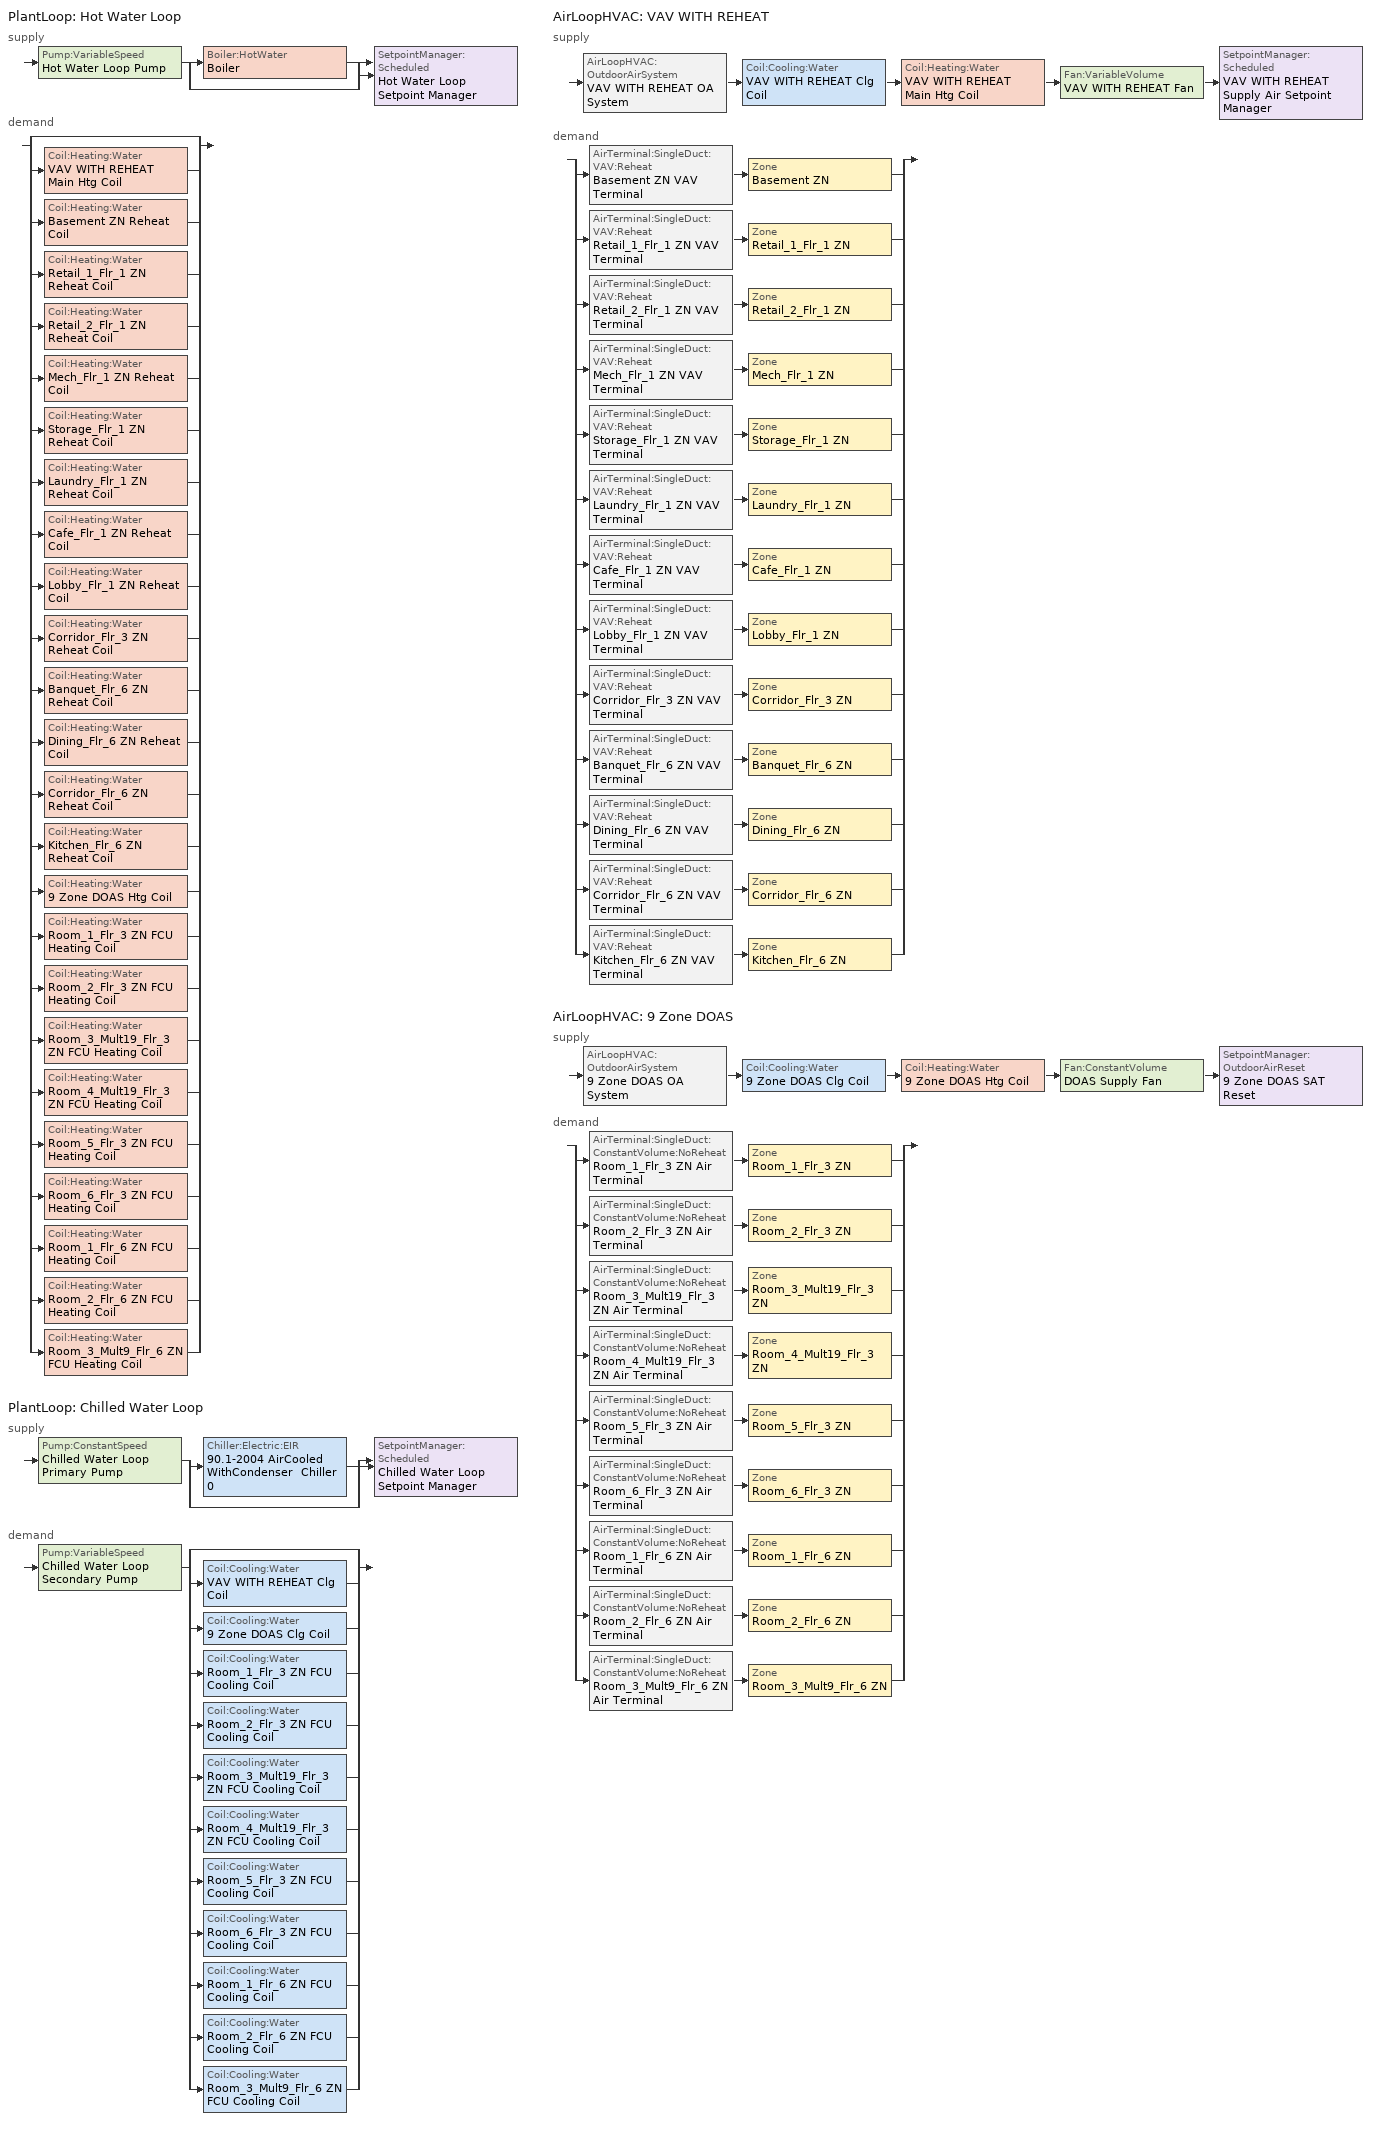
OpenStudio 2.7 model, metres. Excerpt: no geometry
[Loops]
PlantLoop 'Hot Water Loop'
 supply: Pump:VariableSpeed 'Hot Water Loop Pump' > split
  | Boiler:HotWater 'Boiler'
  | bypass
  join > SetpointManager:Scheduled 'Hot Water Loop Setpoint Manager'
 demand: split
  | bypass
  | Coil:Heating:Water 'VAV WITH REHEAT Main Htg Coil'
  | Coil:Heating:Water 'Basement ZN Reheat Coil'
  | Coil:Heating:Water 'Retail_1_Flr_1 ZN Reheat Coil'
  | Coil:Heating:Water 'Retail_2_Flr_1 ZN Reheat Coil'
  | Coil:Heating:Water 'Mech_Flr_1 ZN Reheat Coil'
  | Coil:Heating:Water 'Storage_Flr_1 ZN Reheat Coil'
  | Coil:Heating:Water 'Laundry_Flr_1 ZN Reheat Coil'
  | Coil:Heating:Water 'Cafe_Flr_1 ZN Reheat Coil'
  | Coil:Heating:Water 'Lobby_Flr_1 ZN Reheat Coil'
  | Coil:Heating:Water 'Corridor_Flr_3 ZN Reheat Coil'
  | Coil:Heating:Water 'Banquet_Flr_6 ZN Reheat Coil'
  | Coil:Heating:Water 'Dining_Flr_6 ZN Reheat Coil'
  | Coil:Heating:Water 'Corridor_Flr_6 ZN Reheat Coil'
  | Coil:Heating:Water 'Kitchen_Flr_6 ZN Reheat Coil'
  | Coil:Heating:Water '9 Zone DOAS Htg Coil'
  | Coil:Heating:Water 'Room_1_Flr_3 ZN FCU Heating Coil'
  | Coil:Heating:Water 'Room_2_Flr_3 ZN FCU Heating Coil'
  | Coil:Heating:Water 'Room_3_Mult19_Flr_3 ZN FCU Heating Coil'
  | Coil:Heating:Water 'Room_4_Mult19_Flr_3 ZN FCU Heating Coil'
  | Coil:Heating:Water 'Room_5_Flr_3 ZN FCU Heating Coil'
  | Coil:Heating:Water 'Room_6_Flr_3 ZN FCU Heating Coil'
  | Coil:Heating:Water 'Room_1_Flr_6 ZN FCU Heating Coil'
  | Coil:Heating:Water 'Room_2_Flr_6 ZN FCU Heating Coil'
  | Coil:Heating:Water 'Room_3_Mult9_Flr_6 ZN FCU Heating Coil'
PlantLoop 'Chilled Water Loop'
 supply: Pump:ConstantSpeed 'Chilled Water Loop Primary Pump' > split
  | Chiller:Electric:EIR '90.1-2004 AirCooled WithCondenser  Chiller 0'
  | bypass
  join > SetpointManager:Scheduled 'Chilled Water Loop Setpoint Manager'
 demand: Pump:VariableSpeed 'Chilled Water Loop Secondary Pump' > split
  | bypass
  | Coil:Cooling:Water 'VAV WITH REHEAT Clg Coil'
  | Coil:Cooling:Water '9 Zone DOAS Clg Coil'
  | Coil:Cooling:Water 'Room_1_Flr_3 ZN FCU Cooling Coil'
  | Coil:Cooling:Water 'Room_2_Flr_3 ZN FCU Cooling Coil'
  | Coil:Cooling:Water 'Room_3_Mult19_Flr_3 ZN FCU Cooling Coil'
  | Coil:Cooling:Water 'Room_4_Mult19_Flr_3 ZN FCU Cooling Coil'
  | Coil:Cooling:Water 'Room_5_Flr_3 ZN FCU Cooling Coil'
  | Coil:Cooling:Water 'Room_6_Flr_3 ZN FCU Cooling Coil'
  | Coil:Cooling:Water 'Room_1_Flr_6 ZN FCU Cooling Coil'
  | Coil:Cooling:Water 'Room_2_Flr_6 ZN FCU Cooling Coil'
  | Coil:Cooling:Water 'Room_3_Mult9_Flr_6 ZN FCU Cooling Coil'
AirLoopHVAC 'VAV WITH REHEAT'
 supply: AirLoopHVAC:OutdoorAirSystem 'VAV WITH REHEAT OA System' > Coil:Cooling:Water 'VAV WITH REHEAT Clg Coil' > Coil:Heating:Water 'VAV WITH REHEAT Main Htg Coil' > Fan:VariableVolume 'VAV WITH REHEAT Fan' > SetpointManager:Scheduled 'VAV WITH REHEAT Supply Air Setpoint Manager'
 demand: split
  | AirTerminal:SingleDuct:VAV:Reheat 'Basement ZN VAV Terminal' > Zone 'Basement ZN'
  | AirTerminal:SingleDuct:VAV:Reheat 'Retail_1_Flr_1 ZN VAV Terminal' > Zone 'Retail_1_Flr_1 ZN'
  | AirTerminal:SingleDuct:VAV:Reheat 'Retail_2_Flr_1 ZN VAV Terminal' > Zone 'Retail_2_Flr_1 ZN'
  | AirTerminal:SingleDuct:VAV:Reheat 'Mech_Flr_1 ZN VAV Terminal' > Zone 'Mech_Flr_1 ZN'
  | AirTerminal:SingleDuct:VAV:Reheat 'Storage_Flr_1 ZN VAV Terminal' > Zone 'Storage_Flr_1 ZN'
  | AirTerminal:SingleDuct:VAV:Reheat 'Laundry_Flr_1 ZN VAV Terminal' > Zone 'Laundry_Flr_1 ZN'
  | AirTerminal:SingleDuct:VAV:Reheat 'Cafe_Flr_1 ZN VAV Terminal' > Zone 'Cafe_Flr_1 ZN'
  | AirTerminal:SingleDuct:VAV:Reheat 'Lobby_Flr_1 ZN VAV Terminal' > Zone 'Lobby_Flr_1 ZN'
  | AirTerminal:SingleDuct:VAV:Reheat 'Corridor_Flr_3 ZN VAV Terminal' > Zone 'Corridor_Flr_3 ZN'
  | AirTerminal:SingleDuct:VAV:Reheat 'Banquet_Flr_6 ZN VAV Terminal' > Zone 'Banquet_Flr_6 ZN'
  | AirTerminal:SingleDuct:VAV:Reheat 'Dining_Flr_6 ZN VAV Terminal' > Zone 'Dining_Flr_6 ZN'
  | AirTerminal:SingleDuct:VAV:Reheat 'Corridor_Flr_6 ZN VAV Terminal' > Zone 'Corridor_Flr_6 ZN'
  | AirTerminal:SingleDuct:VAV:Reheat 'Kitchen_Flr_6 ZN VAV Terminal' > Zone 'Kitchen_Flr_6 ZN'
AirLoopHVAC '9 Zone DOAS'
 supply: AirLoopHVAC:OutdoorAirSystem '9 Zone DOAS OA System' > Coil:Cooling:Water '9 Zone DOAS Clg Coil' > Coil:Heating:Water '9 Zone DOAS Htg Coil' > Fan:ConstantVolume 'DOAS Supply Fan' > SetpointManager:OutdoorAirReset '9 Zone DOAS SAT Reset'
 demand: split
  | AirTerminal:SingleDuct:ConstantVolume:NoReheat 'Room_1_Flr_3 ZN Air Terminal' > Zone 'Room_1_Flr_3 ZN'
  | AirTerminal:SingleDuct:ConstantVolume:NoReheat 'Room_2_Flr_3 ZN Air Terminal' > Zone 'Room_2_Flr_3 ZN'
  | AirTerminal:SingleDuct:ConstantVolume:NoReheat 'Room_3_Mult19_Flr_3 ZN Air Terminal' > Zone 'Room_3_Mult19_Flr_3 ZN'
  | AirTerminal:SingleDuct:ConstantVolume:NoReheat 'Room_4_Mult19_Flr_3 ZN Air Terminal' > Zone 'Room_4_Mult19_Flr_3 ZN'
  | AirTerminal:SingleDuct:ConstantVolume:NoReheat 'Room_5_Flr_3 ZN Air Terminal' > Zone 'Room_5_Flr_3 ZN'
  | AirTerminal:SingleDuct:ConstantVolume:NoReheat 'Room_6_Flr_3 ZN Air Terminal' > Zone 'Room_6_Flr_3 ZN'
  | AirTerminal:SingleDuct:ConstantVolume:NoReheat 'Room_1_Flr_6 ZN Air Terminal' > Zone 'Room_1_Flr_6 ZN'
  | AirTerminal:SingleDuct:ConstantVolume:NoReheat 'Room_2_Flr_6 ZN Air Terminal' > Zone 'Room_2_Flr_6 ZN'
  | AirTerminal:SingleDuct:ConstantVolume:NoReheat 'Room_3_Mult9_Flr_6 ZN Air Terminal' > Zone 'Room_3_Mult9_Flr_6 ZN'
[Sizing:Zone] Zone Cooling Design Supply Air Temperature Input Method=SupplyAirTemperature; Zone Cooling Design Supply Air Temperature {C}=12.7778; Zone Cooling Design Supply Air Temperature Difference {deltaC}=11.11; Zone Heating Design Supply Air Temperature Input Method=SupplyAirTemperature; Zone Heating Design Supply Air Temperature {C}=40; Zone Heating Design Supply Air Temperature Difference {deltaC}=11.11; Zone Cooling Design Supply Air Humidity Ratio {kg-H2O/kg-air}=0.0085; Zone Heating Design Supply Air Humidity Ratio {kg-H2O/kg-air}=0.008; Heating Design Air Flow Method=DesignDay
Name | Cooling Design Air Flow Method | Account for Dedicated Outdoor Air System | Dedicated Outdoor Air System Control Strategy | Dedicated Outdoor Air Low Setpoint Temperature for Design {C} | Dedicated Outdoor Air High Setpoint Temperature for Design {C}
Banquet_Flr_6 ZN; Basement ZN; Cafe_Flr_1 ZN; Corridor_Flr_3 ZN; Corridor_Flr_6 ZN; Dining_Flr_6 ZN; Kitchen_Flr_6 ZN; Laundry_Flr_1 ZN; Lobby_Flr_1 ZN; Mech_Flr_1 ZN; Retail_1_Flr_1 ZN; Retail_2_Flr_1 ZN; Storage_Flr_1 ZN | DesignDayWithLimit | No | NeutralSupplyAir | autosize | autosize
Room_1_Flr_3 ZN; Room_1_Flr_6 ZN; Room_2_Flr_3 ZN; Room_2_Flr_6 ZN; Room_3_Mult19_Flr_3 ZN; Room_3_Mult9_Flr_6 ZN; Room_4_Mult19_Flr_3 ZN; Room_5_Flr_3 ZN; Room_6_Flr_3 ZN | DesignDay | Yes | ColdSupplyAir | 12.7778 | 15.5556
[Zone equipment]
Banquet_Flr_6 ZN: Banquet_Flr_6 ZN VAV Terminal
Basement ZN: Basement ZN VAV Terminal
Cafe_Flr_1 ZN: Cafe_Flr_1 ZN VAV Terminal
Corridor_Flr_3 ZN: Corridor_Flr_3 ZN VAV Terminal
Corridor_Flr_6 ZN: Corridor_Flr_6 ZN VAV Terminal
Dining_Flr_6 ZN: Dining_Flr_6 ZN VAV Terminal
Kitchen_Flr_6 ZN: Kitchen_Flr_6 ZN VAV Terminal
Laundry_Flr_1 ZN: Laundry_Flr_1 ZN VAV Terminal
Lobby_Flr_1 ZN: Lobby_Flr_1 ZN VAV Terminal
Mech_Flr_1 ZN: Mech_Flr_1 ZN VAV Terminal
Retail_1_Flr_1 ZN: Retail_1_Flr_1 ZN VAV Terminal
Retail_2_Flr_1 ZN: Retail_2_Flr_1 ZN VAV Terminal
Room_1_Flr_3 ZN: Room_1_Flr_3 ZN Air Terminal, Room_1_Flr_3 ZN FCU
Room_1_Flr_6 ZN: Room_1_Flr_6 ZN Air Terminal, Room_1_Flr_6 ZN FCU
Room_2_Flr_3 ZN: Room_2_Flr_3 ZN Air Terminal, Room_2_Flr_3 ZN FCU
Room_2_Flr_6 ZN: Room_2_Flr_6 ZN Air Terminal, Room_2_Flr_6 ZN FCU
Room_3_Mult19_Flr_3 ZN: Room_3_Mult19_Flr_3 ZN Air Terminal, Room_3_Mult19_Flr_3 ZN FCU
Room_3_Mult9_Flr_6 ZN: Room_3_Mult9_Flr_6 ZN Air Terminal, Room_3_Mult9_Flr_6 ZN FCU
Room_4_Mult19_Flr_3 ZN: Room_4_Mult19_Flr_3 ZN Air Terminal, Room_4_Mult19_Flr_3 ZN FCU
Room_5_Flr_3 ZN: Room_5_Flr_3 ZN Air Terminal, Room_5_Flr_3 ZN FCU
Room_6_Flr_3 ZN: Room_6_Flr_3 ZN Air Terminal, Room_6_Flr_3 ZN FCU
Storage_Flr_1 ZN: Storage_Flr_1 ZN VAV Terminal
[PlantLoop] Glycol Concentration=0; Plant Loop Volume {m3}=Autocalculate; Load Distribution Scheme=Optimal
Name | Fluid Type | Minimum Loop Temperature {C} | Maximum Loop Temperature {C} | Common Pipe Simulation
Hot Water Loop | Water | 10
Chilled Water Loop |  | 1 | 40 | CommonPipe
[Sizing:Plant] Sizing Option=NonCoincident; Zone Timesteps in Averaging Window=1; Coincident Sizing Factor Mode=None
Name | Loop Type | Design Loop Exit Temperature {C} | Loop Design Temperature Difference {deltaC}
Hot Water Loop | Heating | 60 | 11.1111
Chilled Water Loop | Cooling | 6.66667 | 6.66667
[SetpointManager:Scheduled] Control Variable=Temperature
Name | Schedule
Hot Water Loop Setpoint Manager | Hot Water Loop Temp - 140F
Chilled Water Loop Setpoint Manager | Chilled Water Loop Temp - 44F
VAV WITH REHEAT Supply Air Setpoint Manager | Supply Air Temp - 55.0F
[Pump:VariableSpeed] Motor Efficiency=0.9; Pump Control Type=Intermittent; Skin Loss Radiative Fraction=0.5; Design Power Sizing Method=PowerPerFlowPerPressure; Design Electric Power per Unit Flow Rate {W/(m3/s)}=348701.1; Design Shaft Power per Unit Flow Rate per Unit Head {W-s/m3-Pa}=1.28205; Design Minimum Flow Rate Fraction=0
Name | Rated Pump Head {Pa} | Fraction of Motor Inefficiencies to Fluid Stream | Coefficient 1 of the Part Load Performance Curve | Coefficient 2 of the Part Load Performance Curve | Coefficient 3 of the Part Load Performance Curve | Coefficient 4 of the Part Load Performance Curve
Hot Water Loop Pump | 179344
Chilled Water Loop Secondary Pump | 134508 | 0 | 0 | 0.0205 | 0.4101 | 0.5753
[Boiler:HotWater]
Boiler: Fuel Type=NaturalGas; Nominal Thermal Efficiency=0.78; Efficiency Curve Temperature Evaluation Variable=LeavingBoiler; Design Water Outlet Temperature {C}=81; Minimum Part Load Ratio=0; Maximum Part Load Ratio=1.2; Optimum Part Load Ratio=1; Water Outlet Upper Temperature Limit {C}=95; Boiler Flow Mode=LeavingSetpointModulated; Parasitic Electric Load {W}=0; Sizing Factor=1.2
[Pump:ConstantSpeed]
Chilled Water Loop Primary Pump: Rated Flow Rate {m3/s}=autosize; Rated Pump Head {Pa}=44836; Rated Power Consumption {W}=autosize; Motor Efficiency=0.9; Fraction of Motor Inefficiencies to Fluid Stream=0; Pump Control Type=Intermittent; Design Power Sizing Method=PowerPerFlowPerPressure; Design Electric Power per Unit Flow Rate {W/(m3/s)}=348701.1; Design Shaft Power per Unit Flow Rate per Unit Head {W-s/m3-Pa}=1.28205
[Chiller:Electric:EIR]
90.1-2004 AirCooled WithCondenser  Chiller 0: Reference Capacity {W}=Autosize; Reference COP {W/W}=5.5; Reference Leaving Chilled Water Temperature {C}=6.66667; Reference Entering Condenser Fluid Temperature {C}=35; Cooling Capacity Function of Temperature Curve=Curve Biquadratic 1; Electric Input to Cooling Output Ratio Function of Temperature Curve=Curve Biquadratic 2; Electric Input to Cooling Output Ratio Function of Part Load Ratio Curve=Curve Quadratic 1; Minimum Part Load Ratio=0.15; Maximum Part Load Ratio=1; Optimum Part Load Ratio=1; Minimum Unloading Ratio=0.25; Condenser Type=AirCooled; Leaving Chilled Water Lower Temperature Limit {C}=2.22222; Chiller Flow Mode=ConstantFlow; Design Heat Recovery Water Flow Rate {m3/s}=0; Sizing Factor=1; Basin Heater Capacity {W/K}=0; Basin Heater Setpoint Temperature {C}=10
[AirLoopHVAC] Availability Schedule=HotelLarge HVACOperationSchd; Design Supply Air Flow Rate {m3/s}=AutoSize
VAV WITH REHEAT; 9 Zone DOAS
[Sizing:System] Design Outdoor Air Flow Rate {m3/s}=Autosize; Preheat Design Humidity Ratio {kg-H2O/kg-Air}=0.008; Precool Design Humidity Ratio {kg-H2O/kg-Air}=0.008; Central Cooling Design Supply Air Temperature {C}=12.7778; Sizing Option=Coincident; Central Cooling Design Supply Air Humidity Ratio {kg-H2O/kg-Air}=0.0085; Central Heating Design Supply Air Humidity Ratio {kg-H2O/kg-Air}=0.008; Cooling Design Air Flow Method=DesignDay; Cooling Design Air Flow Rate {m3/s}=0; Heating Design Air Flow Method=DesignDay; Heating Design Air Flow Rate {m3/s}=0; System Outdoor Air Method=ZoneSum; Zone Maximum Outdoor Air Fraction=1; Cooling Supply Air Flow Rate Per Floor Area {m3/s-m2}=0.00996765; Cooling Fraction of Autosized Cooling Supply Air Flow Rate=1; Cooling Supply Air Flow Rate Per Unit Cooling Capacity {m3/s-W}=3.94755e-05; Heating Supply Air Flow Rate Per Floor Area {m3/s-m2}=0.00996765; Heating Fraction of Autosized Heating Supply Air Flow Rate=1; Heating Fraction of Autosized Cooling Supply Air Flow Rate=1; Heating Supply Air Flow Rate Per Unit Heating Capacity {m3/s-W}=3.15882e-05; Cooling Design Capacity Method=CoolingDesignCapacity; Cooling Design Capacity {W}=autosize; Cooling Design Capacity Per Floor Area {W/m2}=234.7; Fraction of Autosized Cooling Design Capacity=1; Heating Design Capacity Method=HeatingDesignCapacity; Heating Design Capacity {W}=autosize; Heating Design Capacity Per Floor Area {W/m2}=157; Fraction of Autosized Heating Design Capacity=1; Central Cooling Capacity Control Method=OnOff
Name | Type of Load to Size On | Central Heating Maximum System Air Flow Ratio | Preheat Design Temperature {C} | Precool Design Temperature {C} | Central Heating Design Supply Air Temperature {C} | 100% Outdoor Air in Cooling | 100% Outdoor Air in Heating
VAV WITH REHEAT | Sensible | 0.3 | 7.22222 | 12.7778 | 12.7778 | No | No
9 Zone DOAS | VentilationRequirement | 1 | 7 | 12.8 | 15.5556 | Yes | Yes
[Fan:VariableVolume]
VAV WITH REHEAT Fan: Availability Schedule=Always On Discrete; Fan Total Efficiency=0.62; Pressure Rise {Pa}=996.356; Maximum Flow Rate {m3/s}=Autosize; Fan Power Minimum Flow Rate Input Method=Fraction; Fan Power Minimum Flow Fraction=0.25; Fan Power Minimum Air Flow Rate {m3/s}=0; Motor Efficiency=0.9; Motor In Airstream Fraction=1; Fan Power Coefficient 1=0.0407599; Fan Power Coefficient 2=0.088045; Fan Power Coefficient 3=-0.0729261; Fan Power Coefficient 4=0.94374; Fan Power Coefficient 5=0
[Coil:Heating:Water] Availability Schedule=Always On Discrete; Rated Inlet Water Temperature {C}=60; Rated Outlet Water Temperature {C}=48.8889
Name | Rated Inlet Air Temperature {C} | Rated Outlet Air Temperature {C}
VAV WITH REHEAT Main Htg Coil | 7.22222 | 12.7778
Basement ZN Reheat Coil; Retail_1_Flr_1 ZN Reheat Coil; Retail_2_Flr_1 ZN Reheat Coil; Mech_Flr_1 ZN Reheat Coil; Storage_Flr_1 ZN Reheat Coil; Laundry_Flr_1 ZN Reheat Coil; Cafe_Flr_1 ZN Reheat Coil; Lobby_Flr_1 ZN Reheat Coil; Corridor_Flr_3 ZN Reheat Coil; Banquet_Flr_6 ZN Reheat Coil; Dining_Flr_6 ZN Reheat Coil; Corridor_Flr_6 ZN Reheat Coil; Kitchen_Flr_6 ZN Reheat Coil | 12.7778 | 40
9 Zone DOAS Htg Coil | 16.6 | 32.2
Room_1_Flr_3 ZN FCU Heating Coil; Room_2_Flr_3 ZN FCU Heating Coil; Room_3_Mult19_Flr_3 ZN FCU Heating Coil; Room_4_Mult19_Flr_3 ZN FCU Heating Coil; Room_5_Flr_3 ZN FCU Heating Coil; Room_6_Flr_3 ZN FCU Heating Coil; Room_1_Flr_6 ZN FCU Heating Coil; Room_2_Flr_6 ZN FCU Heating Coil; Room_3_Mult9_Flr_6 ZN FCU Heating Coil | 16.6 | 40
[Controller:WaterCoil] Minimum Actuated Flow {m3/s}=0
Name | Water Coil | Action | Controller Convergence Tolerance {deltaC}
VAV WITH REHEAT Main Htg Coil Controller | VAV WITH REHEAT Main Htg Coil | Normal | 0.1
VAV WITH REHEAT Clg Coil Controller | VAV WITH REHEAT Clg Coil | Reverse
Basement ZN Reheat Coil Controller | Basement ZN Reheat Coil | Normal | 0.1
Retail_1_Flr_1 ZN Reheat Coil Controller | Retail_1_Flr_1 ZN Reheat Coil | Normal | 0.1
Retail_2_Flr_1 ZN Reheat Coil Controller | Retail_2_Flr_1 ZN Reheat Coil | Normal | 0.1
Mech_Flr_1 ZN Reheat Coil Controller | Mech_Flr_1 ZN Reheat Coil | Normal | 0.1
Storage_Flr_1 ZN Reheat Coil Controller | Storage_Flr_1 ZN Reheat Coil | Normal | 0.1
Laundry_Flr_1 ZN Reheat Coil Controller | Laundry_Flr_1 ZN Reheat Coil | Normal | 0.1
Cafe_Flr_1 ZN Reheat Coil Controller | Cafe_Flr_1 ZN Reheat Coil | Normal | 0.1
Lobby_Flr_1 ZN Reheat Coil Controller | Lobby_Flr_1 ZN Reheat Coil | Normal | 0.1
Corridor_Flr_3 ZN Reheat Coil Controller | Corridor_Flr_3 ZN Reheat Coil | Normal | 0.1
Banquet_Flr_6 ZN Reheat Coil Controller | Banquet_Flr_6 ZN Reheat Coil | Normal | 0.1
Dining_Flr_6 ZN Reheat Coil Controller | Dining_Flr_6 ZN Reheat Coil | Normal | 0.1
Corridor_Flr_6 ZN Reheat Coil Controller | Corridor_Flr_6 ZN Reheat Coil | Normal | 0.1
Kitchen_Flr_6 ZN Reheat Coil Controller | Kitchen_Flr_6 ZN Reheat Coil | Normal | 0.1
9 Zone DOAS Htg Coil Controller | 9 Zone DOAS Htg Coil | Normal | 0.0001
9 Zone DOAS Clg Coil Controller | 9 Zone DOAS Clg Coil | Reverse
Room_1_Flr_3 ZN FCU Cooling Coil Controller | Room_1_Flr_3 ZN FCU Cooling Coil | Reverse
Room_1_Flr_3 ZN FCU Heating Coil Controller | Room_1_Flr_3 ZN FCU Heating Coil | Normal | 0.1
Room_2_Flr_3 ZN FCU Cooling Coil Controller | Room_2_Flr_3 ZN FCU Cooling Coil | Reverse
Room_2_Flr_3 ZN FCU Heating Coil Controller | Room_2_Flr_3 ZN FCU Heating Coil | Normal | 0.1
Room_3_Mult19_Flr_3 ZN FCU Cooling Coil Controller | Room_3_Mult19_Flr_3 ZN FCU Cooling Coil | Reverse
Room_3_Mult19_Flr_3 ZN FCU Heating Coil Controller | Room_3_Mult19_Flr_3 ZN FCU Heating Coil | Normal | 0.1
Room_4_Mult19_Flr_3 ZN FCU Cooling Coil Controller | Room_4_Mult19_Flr_3 ZN FCU Cooling Coil | Reverse
Room_4_Mult19_Flr_3 ZN FCU Heating Coil Controller | Room_4_Mult19_Flr_3 ZN FCU Heating Coil | Normal | 0.1
Room_5_Flr_3 ZN FCU Cooling Coil Controller | Room_5_Flr_3 ZN FCU Cooling Coil | Reverse
Room_5_Flr_3 ZN FCU Heating Coil Controller | Room_5_Flr_3 ZN FCU Heating Coil | Normal | 0.1
Room_6_Flr_3 ZN FCU Cooling Coil Controller | Room_6_Flr_3 ZN FCU Cooling Coil | Reverse
Room_6_Flr_3 ZN FCU Heating Coil Controller | Room_6_Flr_3 ZN FCU Heating Coil | Normal | 0.1
Room_1_Flr_6 ZN FCU Cooling Coil Controller | Room_1_Flr_6 ZN FCU Cooling Coil | Reverse
Room_1_Flr_6 ZN FCU Heating Coil Controller | Room_1_Flr_6 ZN FCU Heating Coil | Normal | 0.1
Room_2_Flr_6 ZN FCU Cooling Coil Controller | Room_2_Flr_6 ZN FCU Cooling Coil | Reverse
Room_2_Flr_6 ZN FCU Heating Coil Controller | Room_2_Flr_6 ZN FCU Heating Coil | Normal | 0.1
Room_3_Mult9_Flr_6 ZN FCU Cooling Coil Controller | Room_3_Mult9_Flr_6 ZN FCU Cooling Coil | Reverse
Room_3_Mult9_Flr_6 ZN FCU Heating Coil Controller | Room_3_Mult9_Flr_6 ZN FCU Heating Coil | Normal | 0.1
[Coil:Cooling:Water] Availability Schedule=Always On Discrete; Design Inlet Water Temperature {C}=Autosize; Heat Exchanger Configuration=CrossFlow
VAV WITH REHEAT Clg Coil; 9 Zone DOAS Clg Coil; Room_1_Flr_3 ZN FCU Cooling Coil; Room_2_Flr_3 ZN FCU Cooling Coil; Room_3_Mult19_Flr_3 ZN FCU Cooling Coil; Room_4_Mult19_Flr_3 ZN FCU Cooling Coil; Room_5_Flr_3 ZN FCU Cooling Coil; Room_6_Flr_3 ZN FCU Cooling Coil; Room_1_Flr_6 ZN FCU Cooling Coil; Room_2_Flr_6 ZN FCU Cooling Coil; Room_3_Mult9_Flr_6 ZN FCU Cooling Coil
[Controller:OutdoorAir] Minimum Outdoor Air Flow Rate {m3/s}=autosize; Maximum Outdoor Air Flow Rate {m3/s}=Autosize; Economizer Control Action Type=ModulateFlow; Lockout Type=NoLockout; Minimum Limit Type=FixedMinimum; Minimum Outdoor Air Schedule=HotelLarge MinOA_MotorizedDamper_Sched; High Humidity Control=No; Heat Recovery Bypass Control Type=BypassWhenWithinEconomizerLimits
Name | Economizer Control Type | Economizer Maximum Limit Dry-Bulb Temperature {C} | Economizer Maximum Limit Enthalpy {J/kg} | Controller Mechanical Ventilation | Minimum Fraction of Outdoor Air Schedule
VAV WITH REHEAT OA Controller | NoEconomizer | 28 | 64000 | VAV WITH REHEAT Vent Controller
9 Zone DOAS OA Controller | DifferentialDrybulb |  |  | Controller Mechanical Ventilation 1 | HotelLarge FLR_3_DOAS_OAminOAFracSchedule
[Controller:MechanicalVentilation] Availability Schedule=Always On Discrete
Name | System Outdoor Air Method
VAV WITH REHEAT Vent Controller | VentilationRateProcedure
Controller Mechanical Ventilation 1 | ZoneSum
[AirLoopHVAC:OutdoorAirSystem]
Name | Controller
VAV WITH REHEAT OA System | VAV WITH REHEAT OA Controller
9 Zone DOAS OA System | 9 Zone DOAS OA Controller
[AirTerminal:SingleDuct:VAV:Reheat] Availability Schedule=Always On Discrete; Maximum Air Flow Rate {m3/s}=AutoSize; Zone Minimum Air Flow Input Method=Constant; Fixed Minimum Air Flow Rate {m3/s}=0; Maximum Hot Water or Steam Flow Rate {m3/s}=AutoSize; Minimum Hot Water or Steam Flow Rate {m3/s}=0; Convergence Tolerance=0.001; Damper Heating Action=Normal; Maximum Flow per Zone Floor Area During Reheat {m3/s-m2}=AutoSize; Maximum Flow Fraction During Reheat=0.5; Maximum Reheat Air Temperature {C}=40; Control For Outdoor Air=No
Name | Constant Minimum Air Flow Fraction | Reheat Coil
Basement ZN VAV Terminal | 0.3 | Basement ZN Reheat Coil
Retail_1_Flr_1 ZN VAV Terminal | 0.7 | Retail_1_Flr_1 ZN Reheat Coil
Retail_2_Flr_1 ZN VAV Terminal | 0.7 | Retail_2_Flr_1 ZN Reheat Coil
Mech_Flr_1 ZN VAV Terminal | 0.3 | Mech_Flr_1 ZN Reheat Coil
Storage_Flr_1 ZN VAV Terminal | 0.3 | Storage_Flr_1 ZN Reheat Coil
Laundry_Flr_1 ZN VAV Terminal | 0.3 | Laundry_Flr_1 ZN Reheat Coil
Cafe_Flr_1 ZN VAV Terminal | 0.7 | Cafe_Flr_1 ZN Reheat Coil
Lobby_Flr_1 ZN VAV Terminal | 0.7 | Lobby_Flr_1 ZN Reheat Coil
Corridor_Flr_3 ZN VAV Terminal | 0.3 | Corridor_Flr_3 ZN Reheat Coil
Banquet_Flr_6 ZN VAV Terminal | 0.7 | Banquet_Flr_6 ZN Reheat Coil
Dining_Flr_6 ZN VAV Terminal | 0.7 | Dining_Flr_6 ZN Reheat Coil
Corridor_Flr_6 ZN VAV Terminal | 0.3 | Corridor_Flr_6 ZN Reheat Coil
Kitchen_Flr_6 ZN VAV Terminal | 0.7 | Kitchen_Flr_6 ZN Reheat Coil
[Fan:ConstantVolume]
DOAS Supply Fan: Availability Schedule=Always On Discrete; Fan Total Efficiency=0.58175; Pressure Rise {Pa}=622.722; Maximum Flow Rate {m3/s}=2.0512; Motor Efficiency=0.895; Motor In Airstream Fraction=1
[SetpointManager:OutdoorAirReset]
9 Zone DOAS SAT Reset: Control Variable=Temperature; Setpoint at Outdoor Low Temperature {C}=15.5556; Outdoor Low Temperature {C}=15.5556; Setpoint at Outdoor High Temperature {C}=12.7778; Outdoor High Temperature {C}=21.1111
[AirTerminal:SingleDuct:ConstantVolume:NoReheat] Availability Schedule=Always On Discrete; Maximum Air Flow Rate {m3/s}=AutoSize
Room_1_Flr_3 ZN Air Terminal; Room_2_Flr_3 ZN Air Terminal; Room_3_Mult19_Flr_3 ZN Air Terminal; Room_4_Mult19_Flr_3 ZN Air Terminal; Room_5_Flr_3 ZN Air Terminal; Room_6_Flr_3 ZN Air Terminal; Room_1_Flr_6 ZN Air Terminal; Room_2_Flr_6 ZN Air Terminal; Room_3_Mult9_Flr_6 ZN Air Terminal
[Fan:OnOff] Availability Schedule=Always On Discrete; Fan Total Efficiency=0.16; Pressure Rise {Pa}=270.899; Maximum Flow Rate {m3/s}=autosize; Motor Efficiency=0.29; Motor In Airstream Fraction=1
Name | Fan Power Ratio Function of Speed Ratio Curve | Fan Efficiency Ratio Function of Speed Ratio Curve
Room_1_Flr_3 ZN Fan Coil fan | Fan On Off Power Curve | Fan On Off Efficiency Curve
Room_2_Flr_3 ZN Fan Coil fan | Fan On Off Power Curve 1 | Fan On Off Efficiency Curve 1
Room_3_Mult19_Flr_3 ZN Fan Coil fan | Fan On Off Power Curve 2 | Fan On Off Efficiency Curve 2
Room_4_Mult19_Flr_3 ZN Fan Coil fan | Fan On Off Power Curve 3 | Fan On Off Efficiency Curve 3
Room_5_Flr_3 ZN Fan Coil fan | Fan On Off Power Curve 4 | Fan On Off Efficiency Curve 4
Room_6_Flr_3 ZN Fan Coil fan | Fan On Off Power Curve 5 | Fan On Off Efficiency Curve 5
Room_1_Flr_6 ZN Fan Coil fan | Fan On Off Power Curve 6 | Fan On Off Efficiency Curve 6
Room_2_Flr_6 ZN Fan Coil fan | Fan On Off Power Curve 7 | Fan On Off Efficiency Curve 7
Room_3_Mult9_Flr_6 ZN Fan Coil fan | Fan On Off Power Curve 8 | Fan On Off Efficiency Curve 8
[ZoneHVAC:FourPipeFanCoil] Availability Schedule=Always On Discrete; Capacity Control Method=CyclingFan; Maximum Supply Air Flow Rate {m3/s}=autosize; Maximum Outdoor Air Flow Rate {m3/s}=0; Maximum Cold Water Flow Rate {m3/s}=autosize; Maximum Hot Water Flow Rate {m3/s}=autosize; Minimum Supply Air Temperature in Cooling Mode {C}=autosize; Maximum Supply Air Temperature in Heating Mode {C}=autosize
Name | Supply Air Fan | Cooling Coil | Heating Coil
Room_1_Flr_3 ZN FCU | Room_1_Flr_3 ZN Fan Coil fan | Room_1_Flr_3 ZN FCU Cooling Coil | Room_1_Flr_3 ZN FCU Heating Coil
Room_2_Flr_3 ZN FCU | Room_2_Flr_3 ZN Fan Coil fan | Room_2_Flr_3 ZN FCU Cooling Coil | Room_2_Flr_3 ZN FCU Heating Coil
Room_3_Mult19_Flr_3 ZN FCU | Room_3_Mult19_Flr_3 ZN Fan Coil fan | Room_3_Mult19_Flr_3 ZN FCU Cooling Coil | Room_3_Mult19_Flr_3 ZN FCU Heating Coil
Room_4_Mult19_Flr_3 ZN FCU | Room_4_Mult19_Flr_3 ZN Fan Coil fan | Room_4_Mult19_Flr_3 ZN FCU Cooling Coil | Room_4_Mult19_Flr_3 ZN FCU Heating Coil
Room_5_Flr_3 ZN FCU | Room_5_Flr_3 ZN Fan Coil fan | Room_5_Flr_3 ZN FCU Cooling Coil | Room_5_Flr_3 ZN FCU Heating Coil
Room_6_Flr_3 ZN FCU | Room_6_Flr_3 ZN Fan Coil fan | Room_6_Flr_3 ZN FCU Cooling Coil | Room_6_Flr_3 ZN FCU Heating Coil
Room_1_Flr_6 ZN FCU | Room_1_Flr_6 ZN Fan Coil fan | Room_1_Flr_6 ZN FCU Cooling Coil | Room_1_Flr_6 ZN FCU Heating Coil
Room_2_Flr_6 ZN FCU | Room_2_Flr_6 ZN Fan Coil fan | Room_2_Flr_6 ZN FCU Cooling Coil | Room_2_Flr_6 ZN FCU Heating Coil
Room_3_Mult9_Flr_6 ZN FCU | Room_3_Mult9_Flr_6 ZN Fan Coil fan | Room_3_Mult9_Flr_6 ZN FCU Cooling Coil | Room_3_Mult9_Flr_6 ZN FCU Heating Coil
[Refrigeration:System]
RefrSystem - Large Hotel: Refrigeration Condenser=Refrigeration Condenser Air Cooled 1; Minimum Condensing Temperature {C}=21; Refrigeration System Working Fluid Type=R404a; Suction Temperature Control Type=ConstantSuctionTemperature; Suction Piping Zone=Kitchen_Flr_6 ZN
[Refrigeration:Case]
Case Large Hotel: Availability Schedule=Always On Discrete; Zone=Kitchen_Flr_6 ZN; Rated Ambient Temperature {C}=23.8889; Rated Ambient Relative Humidity {percent}=55; Rated Total Cooling Capacity per Unit Length {W/m}=734; Rated Latent Heat Ratio=0.08; Rated Runtime Fraction=0.85; Case Length {m}=3.66; Case Operating Temperature {C}=2; Latent Case Credit Curve Type=CaseTemperatureMethod; Latent Case Credit Curve=Refrigeration Case Latent Credit Curve; Standard Case Fan Power per Unit Length {W/m}=55; Operating Case Fan Power per Unit Length {W/m}=55; Standard Case Lighting Power per Unit Length {W/m}=33; Installed Case Lighting Power per Unit Length {W/m}=33; Case Lighting Schedule=HotelLarge BLDG_LIGHT_SCH; Fraction of Lighting Energy to Case=1; Anti-Sweat Heater Control Type=None; Humidity at Zero Anti-Sweat Heater Energy {percent}=0; Case Height {m}=1.5; Fraction of Anti-Sweat Heater Energy to Case=0.2; Case Defrost Power per Unit Length {W/m}=0; Case Defrost Type=None; Case Defrost Schedule=Refrigeration Defrost Schedule; Case Defrost Drip-Down Schedule=Refrigeration Defrost Schedule 1; Defrost Energy Correction Curve Type=None; Under Case HVAC Return Air Fraction=0.05; Refrigerated Case Restocking Schedule=HotelLarge Kitchen_Flr_6_Case:2_SELFCONTAINEDDISPLAYCASE_CaseStockingSched; Case Credit Fraction Schedule=Refrigeration Case Credit Schedule; Design Evaporator Temperature or Brine Inlet Temperature {C}=-5.56
[Refrigeration:WalkIn]
Walk-In Large Hotel: Availability Schedule=Always On Discrete; Rated Coil Cooling Capacity {W}=2686.44; Operating Temperature {C}=-23; Rated Cooling Source Temperature {C}=-28.3333; Rated Total Heating Power {W}=0; Rated Cooling Coil Fan Power {W}=248.88; Rated Circulation Fan Power {W}=0; Rated Total Lighting Power {W}=120.048; Lighting Schedule=HotelLarge BLDG_LIGHT_SCH; Defrost Type=Electric; Defrost Control Type=TimeSchedule; Defrost Schedule=Refrigeration Defrost Schedule 2; Defrost Drip-Down Schedule=Refrigeration Defrost Schedule 3; Defrost Power {W}=1998.36; Temperature Termination Defrost Fraction to Ice=0.7; Restocking Schedule=HotelLarge Kitchen_Flr_6_Case:1_WALKINFREEZER_WalkInStockingSched; Insulated Floor Surface Area {m2}=11.1484; Insulated Floor U-Value {W/m2-K}=0.207; WalkIn Zone Boundary 1=Refrigeration Walk In Zone Boundary 1
[Refrigeration:WalkIn:ZoneBoundary]
Refrigeration Walk In Zone Boundary 1: Zone=Kitchen_Flr_6 ZN; Total Insulated Surface Area Facing Zone {m2}=43.4; Insulated Surface U-Value Facing Zone {W/m2-K}=0.235; Area of Stocking Doors Facing Zone {m2}=2; Height of Stocking Doors Facing Zone {m}=2; Stocking Door Opening Schedule Name Facing Zone=door_wi_sched; Stocking Door Opening Protection Type Facing Zone=StripCurtain
[Refrigeration:Condenser:AirCooled]
Refrigeration Condenser Air Cooled 1: Rated Effective Total Heat Rejection Rate Curve=Curve Linear 1; Rated Subcooling Temperature Difference {deltaC}=0; Condenser Fan Speed Control Type=Fixed; Rated Fan Power {W}=946.525; Minimum Fan Air Flow Ratio=0.1
[Schedule:Ruleset]
Name | Default Day Schedule | Summer Design Day Schedule | Winter Design Day Schedule
HotelLarge BLDG_LIGHT_SCH | HotelLarge BLDG_LIGHT_SCH Default | HotelLarge BLDG_LIGHT_SCH Summer Design Day | HotelLarge BLDG_LIGHT_SCH Winter Design Day
Hot Water Loop Temp - 140F | Hot Water Loop Temp - 140F Default
Chilled Water Loop Temp - 44F | Chilled Water Loop Temp - 44F Default
HotelLarge HVACOperationSchd | HotelLarge HVACOperationSchd Default | HotelLarge HVACOperationSchd Summer Design Day | HotelLarge HVACOperationSchd Winter Design Day
HotelLarge MinOA_MotorizedDamper_Sched | HotelLarge MinOA_MotorizedDamper_Sched Default | HotelLarge MinOA_MotorizedDamper_Sched Summer Design Day | HotelLarge MinOA_MotorizedDamper_Sched Winter Design Day
Supply Air Temp - 55.0F | Supply Air Temp - 55.0F Default
HotelLarge FLR_3_DOAS_OAminOAFracSchedule | HotelLarge FLR_3_DOAS_OAminOAFracSchedule Default | HotelLarge FLR_3_DOAS_OAminOAFracSchedule Summer Design Day | HotelLarge FLR_3_DOAS_OAminOAFracSchedule Winter Design Day
HotelLarge Kitchen_Flr_6_Case:2_SELFCONTAINEDDISPLAYCASE_CaseStockingSched | HotelLarge Kitchen_Flr_6_Case:2_SELFCONTAINEDDISPLAYCASE_CaseStockingSched Default | HotelLarge Kitchen_Flr_6_Case:2_SELFCONTAINEDDISPLAYCASE_CaseStockingSched Summer Design Day | HotelLarge Kitchen_Flr_6_Case:2_SELFCONTAINEDDISPLAYCASE_CaseStockingSched Winter Design Day
Refrigeration Defrost Schedule | Refrigeration Defrost Schedule Default
Refrigeration Defrost Schedule 1 | Refrigeration Defrost Schedule Default 1
Refrigeration Case Credit Schedule | Refrigeration Case Credit Schedule Default
HotelLarge Kitchen_Flr_6_Case:1_WALKINFREEZER_WalkInStockingSched | HotelLarge Kitchen_Flr_6_Case:1_WALKINFREEZER_WalkInStockingSched Default | HotelLarge Kitchen_Flr_6_Case:1_WALKINFREEZER_WalkInStockingSched Summer Design Day | HotelLarge Kitchen_Flr_6_Case:1_WALKINFREEZER_WalkInStockingSched Winter Design Day
door_wi_sched | door_wi_sched Default
Refrigeration Defrost Schedule 2 | Refrigeration Defrost Schedule Default 2
Refrigeration Defrost Schedule 3 | Refrigeration Defrost Schedule Default 3
[Schedule:Day]
HotelLarge BLDG_LIGHT_SCH Default: 2, 0, 0.3, 6, 0, 0.2, 7, 0, 0.3, 9, 0, 0.4, 13, 0, 0.3, 18, 0, 0.2, 19, 0, 0.5, 20, 0, 0.7, 21, 0, 0.8, 22, 0, 0.6, 23, 0, 0.5, 24, 0, 0.3
HotelLarge BLDG_LIGHT_SCH Sat Day: 2, 0, 0.2, 6, 0, 0.1, 8, 0, 0.3, 10, 0, 0.4, 11, 0, 0.3, 18, 0, 0.25, 19, 0, 0.6, 22, 0, 0.7, 23, 0, 0.6, 24, 0, 0.3
HotelLarge BLDG_LIGHT_SCH Summer Design Day; HotelLarge HVACOperationSchd Default; HotelLarge HVACOperationSchd Winter Design Day; HotelLarge HVACOperationSchd Summer Design Day; HotelLarge MinOA_MotorizedDamper_Sched Default; HotelLarge MinOA_MotorizedDamper_Sched Winter Design Day; HotelLarge MinOA_MotorizedDamper_Sched Summer Design Day; HotelLarge FLR_3_DOAS_OAminOAFracSchedule Default; HotelLarge FLR_3_DOAS_OAminOAFracSchedule Winter Design Day; HotelLarge FLR_3_DOAS_OAminOAFracSchedule Summer Design Day: 24, 0, 1
HotelLarge BLDG_LIGHT_SCH Wkdy Day: 1, 0, 0.2, 2, 0, 0.15, 5, 0, 0.1, 6, 0, 0.2, 7, 0, 0.4, 8, 0, 0.5, 10, 0, 0.4, 18, 0, 0.25, 19, 0, 0.6, 20, 0, 0.8, 21, 0, 0.9, 22, 0, 0.8, 23, 0, 0.6, 24, 0, 0.3
HotelLarge BLDG_LIGHT_SCH Winter Design Day: 24, 0, 0
Hot Water Loop Temp - 140F Default: 24, 0, 60
Chilled Water Loop Temp - 44F Default: 24, 0, 6.66667
Supply Air Temp - 55.0F Default: 24, 0, 12.7778
HotelLarge Kitchen_Flr_6_Case:2_SELFCONTAINEDDISPLAYCASE_CaseStockingSched Default; HotelLarge Kitchen_Flr_6_Case:2_SELFCONTAINEDDISPLAYCASE_CaseStockingSched Winter Design Day; HotelLarge Kitchen_Flr_6_Case:2_SELFCONTAINEDDISPLAYCASE_CaseStockingSched Summer Design Day: 6, 0, 0, 7, 0, 50, 9, 0, 70, 10, 0, 80, 11, 0, 70, 13, 0, 50, 14, 0, 80, 15, 0, 90, 16, 0, 80, 24, 0, 0
Refrigeration Defrost Schedule Default; Refrigeration Defrost Schedule Default 1: 0, 59, 0, 24, 0, 0
Refrigeration Case Credit Schedule Default: 7, 0, 0.2, 21, 0, 0.4, 24, 0, 0.2
HotelLarge Kitchen_Flr_6_Case:1_WALKINFREEZER_WalkInStockingSched Default: 4, 0, 0, 5, 0, 725, 6, 0, 417, 7, 0, 290, 24, 0, 0
HotelLarge Kitchen_Flr_6_Case:1_WALKINFREEZER_WalkInStockingSched Winter Design Day; HotelLarge Kitchen_Flr_6_Case:1_WALKINFREEZER_WalkInStockingSched Summer Design Day; HotelLarge Kitchen_Flr_6_Case:1_WALKINFREEZER_WalkInStockingSched WntrDsn|SmrDsn|Wknd|Mon|Wed|Thu Day: 4, 0, 0, 5, 0, 125, 6, 0, 117, 7, 0, 90, 19, 0, 0, 20, 0, 125, 21, 0, 117, 22, 0, 90, 24, 0, 0
door_wi_sched Default: 6, 0, 0, 22, 0, 0.0625, 24, 0, 0
Refrigeration Defrost Schedule Default 2; Refrigeration Defrost Schedule Default 3: 0, 59, 1, 10, 0, 0, 10, 59, 1, 24, 0, 0
[Schedule:Rule] Date Specification Type=DateRange; Start Month=1; Start Day=1; End Month=12; End Day=31
Name | Schedule Ruleset | Rule Order | Day Schedule | Apply Saturday | Apply Monday | Apply Tuesday | Apply Wednesday | Apply Thursday | Apply Friday | Apply Sunday
Schedule Rule 3 | HotelLarge BLDG_LIGHT_SCH | 1 | HotelLarge BLDG_LIGHT_SCH Sat Day | Yes
Schedule Rule 4 | HotelLarge BLDG_LIGHT_SCH | 0 | HotelLarge BLDG_LIGHT_SCH Wkdy Day |  | Yes | Yes | Yes | Yes | Yes
Schedule Rule 23 | HotelLarge Kitchen_Flr_6_Case:1_WALKINFREEZER_WalkInStockingSched | 0 | HotelLarge Kitchen_Flr_6_Case:1_WALKINFREEZER_WalkInStockingSched WntrDsn|SmrDsn|Wknd|Mon|Wed|Thu Day | Yes | Yes |  | Yes | Yes |  | Yes
[Curve:Biquadratic] Minimum Value of x=5; Maximum Value of x=10; Minimum Value of y=24; Maximum Value of y=35
Name | Coefficient1 Constant | Coefficient2 x | Coefficient3 x**2 | Coefficient4 y | Coefficient5 y**2 | Coefficient6 x*y
Curve Biquadratic 1 | 1.02152 | 0.0370359 | 0.000233248 | -0.00389405 | -6.52536e-05 | -0.000268045
Curve Biquadratic 2 | 0.701769 | -0.00452016 | 0.00053311 | -0.00549821 | 0.000544579 | -0.000729032
[Curve:Quadratic]
Curve Quadratic 1: Coefficient1 Constant=0.0636912; Coefficient2 x=0.584888; Coefficient3 x**2=0.352803; Minimum Value of x=0; Maximum Value of x=1
[Schedule:Constant]
Always On Discrete: Value=1
[Curve:Exponent] Coefficient1 Constant=1; Coefficient2 Constant=0; Coefficient3 Constant=0; Minimum Value of x=0; Maximum Value of x=1
Fan On Off Power Curve; Fan On Off Power Curve 1; Fan On Off Power Curve 2; Fan On Off Power Curve 3; Fan On Off Power Curve 4; Fan On Off Power Curve 5; Fan On Off Power Curve 6; Fan On Off Power Curve 7; Fan On Off Power Curve 8
[Curve:Cubic]
Name | Coefficient1 Constant | Coefficient2 x | Coefficient3 x**2 | Coefficient4 x**3 | Minimum Value of x | Maximum Value of x
Fan On Off Efficiency Curve; Fan On Off Efficiency Curve 1; Fan On Off Efficiency Curve 2; Fan On Off Efficiency Curve 3; Fan On Off Efficiency Curve 4; Fan On Off Efficiency Curve 5; Fan On Off Efficiency Curve 6; Fan On Off Efficiency Curve 7; Fan On Off Efficiency Curve 8 | 1 | 0 | 0 | 0 | 0 | 1
Refrigeration Case Latent Credit Curve | 0.0265263 | 0.00107803 | 6.02558e-05 | 1.23732e-06 | -35 | 20
[Curve:Linear]
Curve Linear 1: Coefficient1 Constant=0; Coefficient2 x=1018.49; Minimum Value of x=1.4; Maximum Value of x=33.3
